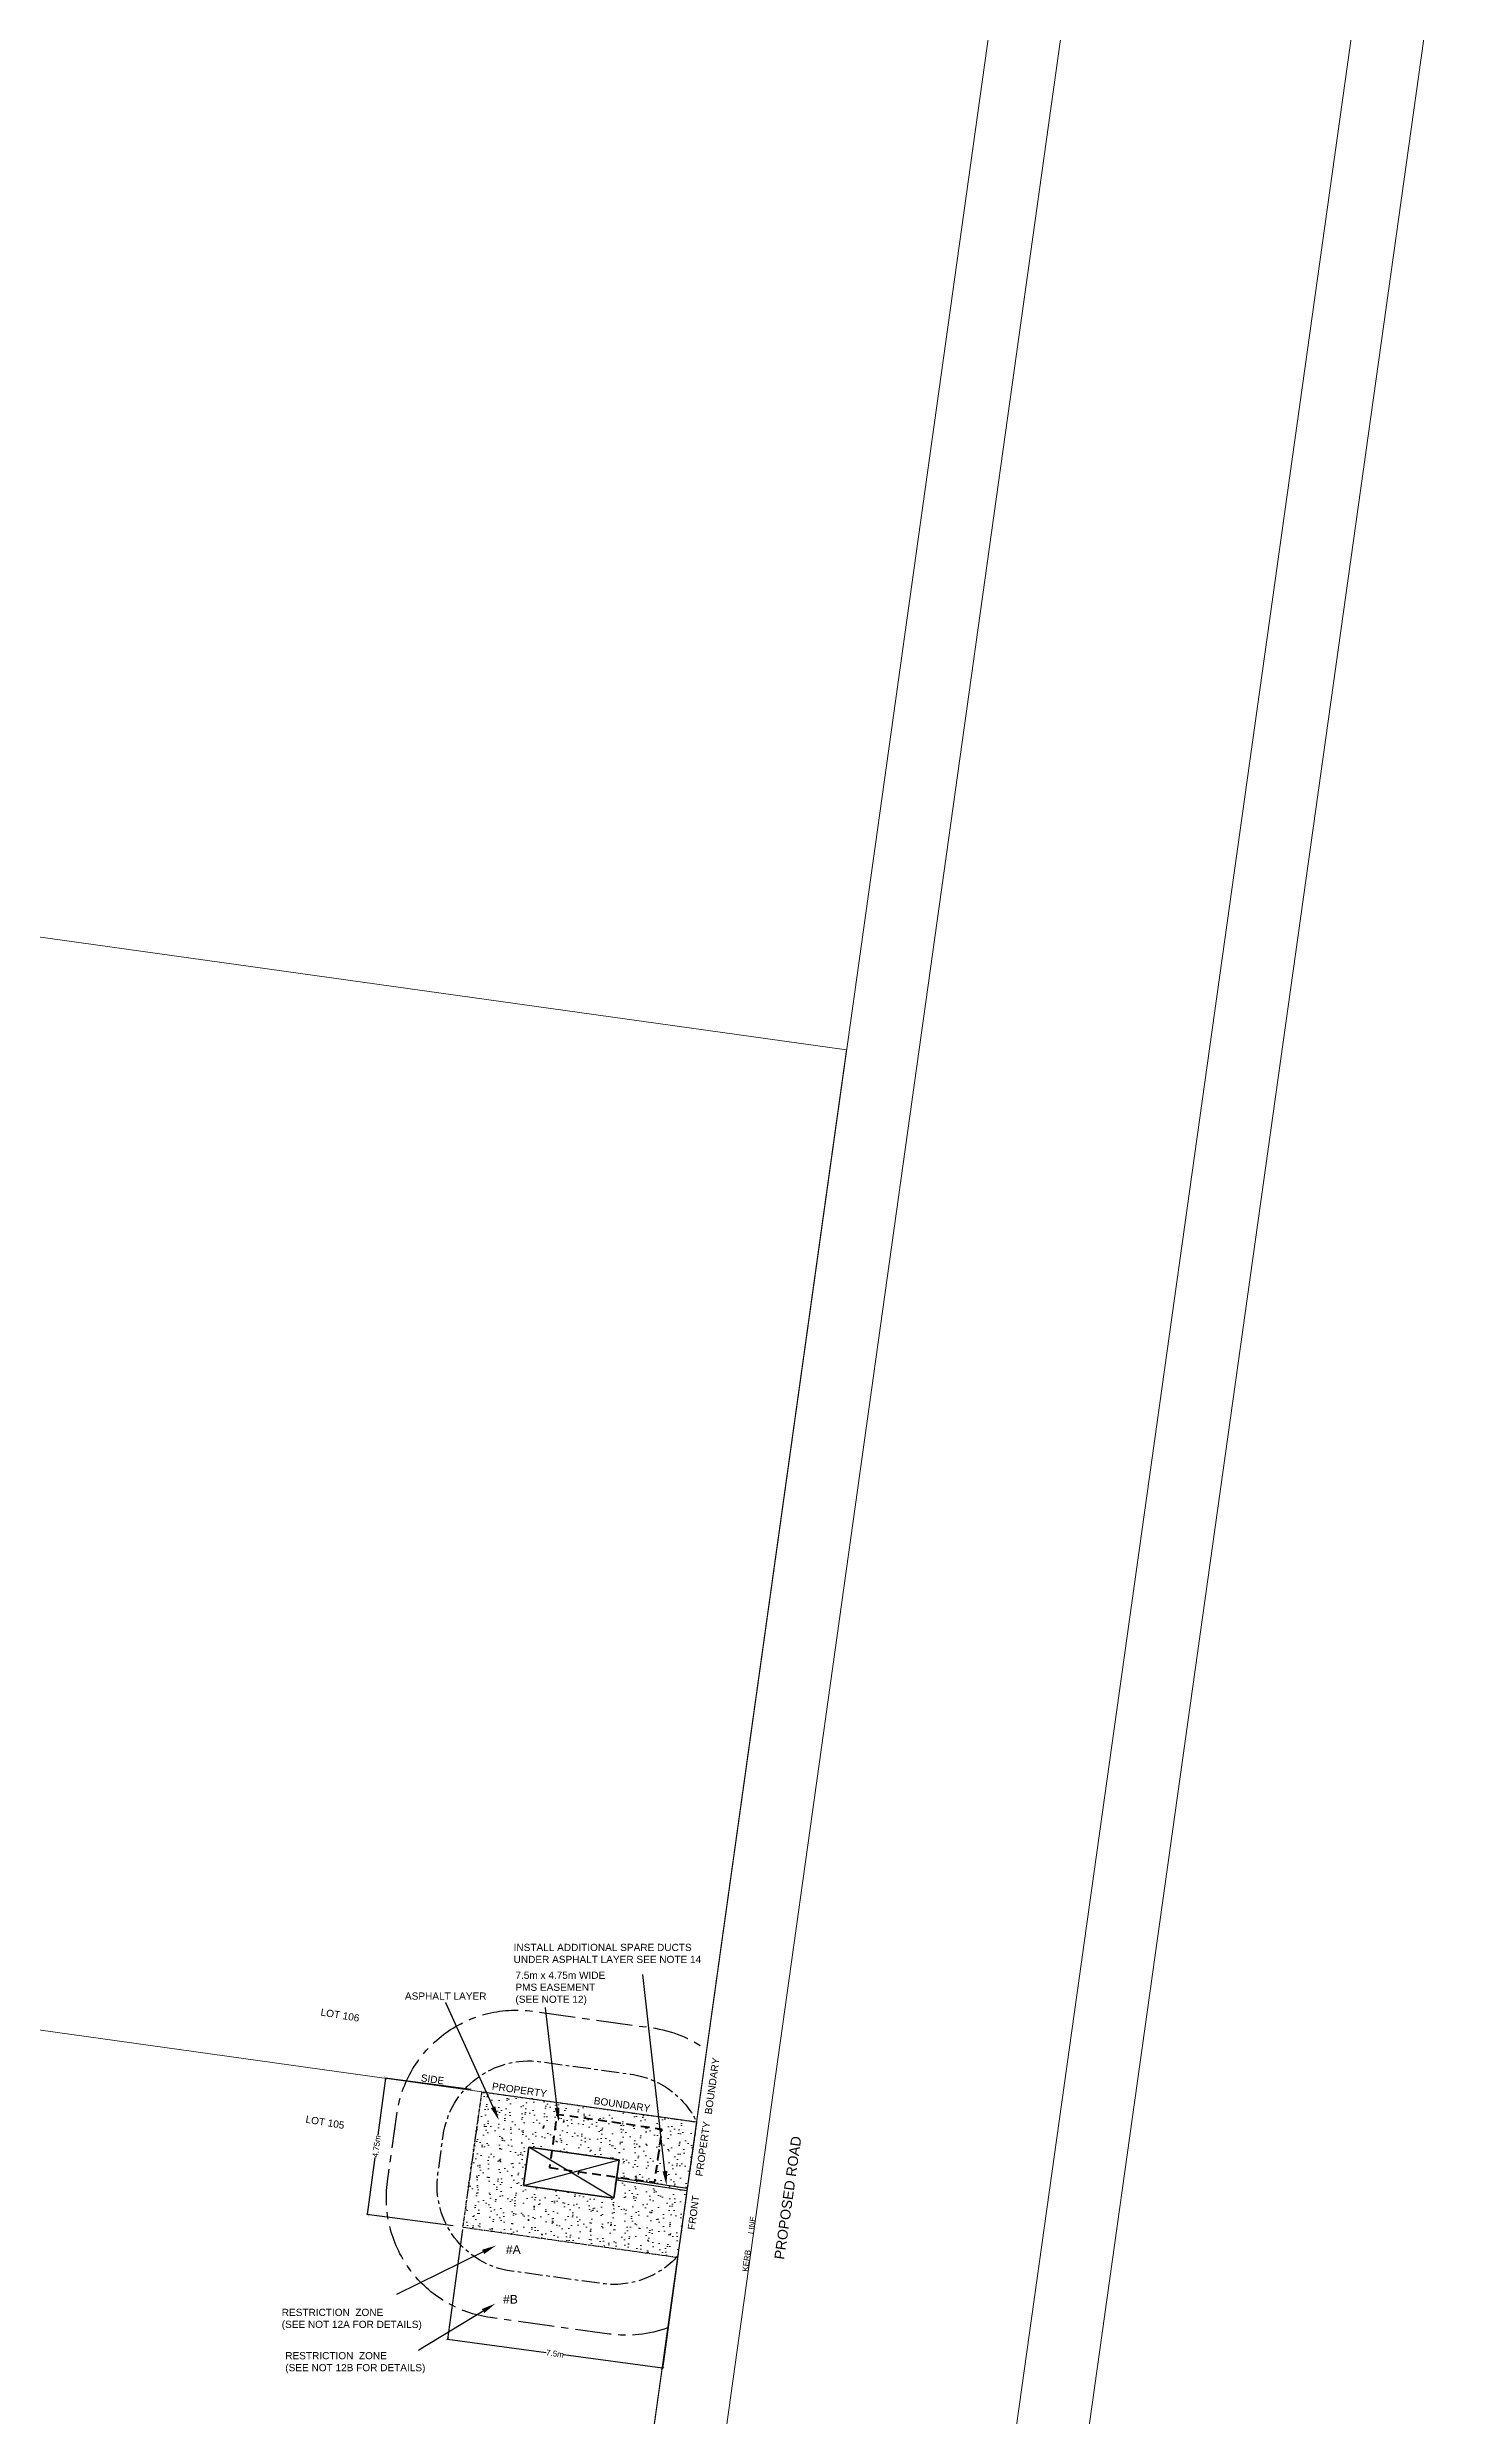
# Model space of a CAD drawing. Header units: metres. Extents: x 301573 to 308964, y 6278036 to 6284182.
# Drawn here: x 306046 to 306530, y 6281719 to 6282543 of the extents above; entities that cross this region are included whole.
import ezdxf
from ezdxf import colors
from ezdxf.entities.mleader import LeaderData, LeaderLine
from ezdxf.math import Vec2, Vec3

# ---------------------------------------------------------------- set-up
doc = ezdxf.new("R2010")
doc.units = ezdxf.units.M
for name, pattern in [('CENTER', [2, 1.25, -0.25, 0.25, -0.25]), ('Dash', [5, 3, -2]), ('DIVIDE', [1.25, 0.5, -0.25, 0, -0.25, 0, -0.25])]:
    doc.linetypes.add(name, pattern=pattern)
doc.layers.get('0').update_dxf_attribs({"color": 6})
for name, color, linetype, lineweight in [('_User Dimensions', 140, 'Continuous', 13), ('_User Notes', 7, 'Continuous', 20), ('Cadastre Developer_SP_NEW', 70, 'Continuous', 15), ('Cadastre Roads_SP_NEW', 42, 'Continuous', 15)]:
    doc.layers.add(name, color=color, linetype=linetype, lineweight=lineweight)
for name, color, linetype in [('Duct_SP_NEW', 2, 'Continuous'), ('Notes', 7, 'Continuous'), ('Notes_HV_MISC', 1, 'Continuous')]:
    doc.layers.add(name, color=color, linetype=linetype)
doc.layers.get('0').freeze()
doc.styles.add('ARIAL', font='arial.ttf', dxfattribs={"height": 2})
doc.styles.add('ARIAL (2.0)', font='arial.ttf', dxfattribs={"height": 2})
doc.styles.add('ieISOCP', font='arial.ttf', dxfattribs={"height": 1.5})
doc.styles.get("Standard").update_dxf_attribs({"font": 'arial.ttf'})
doc.dimstyles.get("Standard").update_dxf_attribs({"dimtxt": 0.18, "dimasz": 0.18, "dimexe": 0.18, "dimexo": 0.0625, "dimgap": 0.09, "dimtad": 0, "dimtih": 1, "dimtoh": 1, "dimdec": 4, "dimzin": 0, "dimdsep": 46, "dimtxsty": 'Standard', "dimcen": 0.09, "dimadec": 0, "dimazin": 0, "dimtfac": 1, "dimtdec": 4, "dimtofl": 0, "dimtmove": 0, "dimatfit": 3, "dimfxl": 1, "dimtolj": 1, "dimtzin": 0, "dimarcsym": 0})

# ---------------------------------------------------------------- blocks, each defined once
blk = doc.blocks.new('_ArchTick')
at = {"color": 0, "linetype": 'ByBlock', "const_width": 0.15}
blk.add_lwpolyline([(-0.5, -0.5), (0.5, 0.5)], dxfattribs=at)
blk = doc.blocks.new('*D243')
at = {"layer": 'Notes', "color": 0, "lineweight": -2, "transparency": 16777216}
for p, q in [((306163.36, 6281836.65), (306160.71, 6281816.78)), ((306193.12, 6281832.68), (306163.18, 6281836.67)), ((306157.05, 6281789.25), (306159.69, 6281809.12)), ((306186.8, 6281785.29), (306156.87, 6281789.28))]:
    blk.add_line(p, q, dxfattribs=at)
for p, rotation in [((306163.36, 6281836.65), 82.41198533843972), ((306157.05, 6281789.25), 262.4119853384397)]:
    blk.add_blockref('_ArchTick', p, dxfattribs=dict(at, rotation=rotation))
at = {"layer": 'Notes', "color": 0, "transparency": 16777216, "insert": (306160.2, 6281812.95), "char_height": 2, "attachment_point": 5, "rotation": 82.41199}
blk.add_mtext('\\A1;4.75m', dxfattribs=at)
blk = doc.blocks.new('*D244')
at = {"layer": 'Notes', "color": 0, "lineweight": -2, "transparency": 16777216}
for p, q in [((306190.03, 6281783.99), (306184.83, 6281745.78)), ((306264.78, 6281773.83), (306259.59, 6281735.61)), ((306184.86, 6281745.96), (306219.22, 6281741.28)), ((306259.61, 6281735.79), (306225.25, 6281740.46))]:
    blk.add_line(p, q, dxfattribs=at)
for p, rotation in [((306184.86, 6281745.96), 172.2561202640948), ((306259.61, 6281735.79), 352.2561202640948)]:
    blk.add_blockref('_ArchTick', p, dxfattribs=dict(at, rotation=rotation))
at = {"layer": 'Notes', "color": 0, "transparency": 16777216, "insert": (306222.23, 6281740.87), "char_height": 2, "attachment_point": 5, "rotation": 352.25612}
blk.add_mtext('\\A1;7.5m', dxfattribs=at)
blk = doc.blocks.new('PMS_(PLINTH)')
for p, q in [((-0.675, -1.335), (0.675, 1.835)), ((-0.675, 1.835), (0.675, -1.335)), ((0.03125, 0), (-0.03125, 0)), ((0, 0.25), (0, 0.25)), ((0, 0.25), (0, 0.25)), ((0, -0.03125), (0, 0.03125))]:
    blk.add_line(p, q)
blk.add_lwpolyline([(-0.675, -1.335), (0.675, -1.335), (0.675, 1.835), (-0.675, 1.835)], close=True)

msp = doc.modelspace()

# ---------------------------------------------------------------- hatches: boundary and pattern name
at = {"layer": 'Notes', "lineweight": 5}
h = msp.add_hatch(dxfattribs=at)
h.set_pattern_fill('AR-SAND', color=256, scale=0.1, angle=-54.00077912)
h.set_pattern_definition([(343.499220875, (-51813001.3644, -27998509.2703), (3.8654296609, 3.0060915198), [0, -3.8608, 0, -4.318, 0, -4.1275]), (313.499220875, (-51813001.3644, -27998509.27), (8.4414762884, 0.576557682), [0, -2.0828, 0, -3.4798, 0, -1.3335]), (273.499220875, (-51813003.2007, -27998506.7427), (4.6608766627, -6.39087852044), [0, -1.27, 0, -4.572, 0, -5.969]), (263.499220875, (-51813003.201, -27998506.743), (6.2915421483, -4.8670413317), [0, -0.635, 0, -2.9972, 0, -3.429])])
h.paths.add_polyline_path([(306271.46624, 6281821.40292), (306196.73858, 6281831.76167), (306190.22355, 6281784.71059), (306264.85492, 6281774.36527)])
h.paths.add_polyline_path([(306244.50962, 6281808.30024), (306242.65798, 6281794.92782), (306211.25757, 6281799.27575), (306213.10921, 6281812.64816)], flags=16)

# ---------------------------------------------------------------- linework, layer by layer
at = {"layer": '_User Dimensions', "linetype": 'Dash', "lineweight": 50, "flags": 128}
msp.add_lwpolyline([(306220.32324, 6281805.54866), (306256.9101, 6281800.43072), (306259.48593, 6281818.84471), (306222.90844, 6281824.02954), (306220.32324, 6281805.54866)], close=True, dxfattribs=at)
at = {"layer": 'Cadastre Developer_SP_NEW', "flags": 128}
for points in [[(305613.28147, 6281913.52199), (305665.41189, 6282286.19358), (306323.60356, 6282194.12358), (306271.47314, 6281821.45199)], [(305561.137, 6281540.7514), (305613.28137, 6281913.52201), (306271.47304, 6281821.45201), (306219.32826, 6281448.68101)]]:
    msp.add_lwpolyline(points, close=True, dxfattribs=at)
at = {"layer": 'Cadastre Roads_SP_NEW', "linetype": 'Continuous', "flags": 128}
for points in [[(307731.69659, 6283209.91623), (307358.22989, 6283271.43751), (306984.76318, 6283332.95879), (306611.29647, 6283394.48007), (306552.09435, 6283404.23245), (306486.91138, 6283361.56219), (306417.25404, 6282863.60951), (306365.12328, 6282490.93797), (306312.99251, 6282118.26644), (306260.86175, 6281745.5949), (306208.74484, 6281373.0224), (306156.66635, 6281000.74745)], [(307727.6331, 6283185.24868), (307354.16639, 6283246.76996), (306980.69968, 6283308.29124), (306607.23298, 6283369.81252), (306557.63941, 6283377.98208), (306510.09823, 6283346.86054), (306442.01297, 6282860.14605), (306389.88222, 6282487.4746), (306337.75145, 6282114.80306), (306285.62069, 6281742.13153), (306233.50378, 6281369.55903), (306181.42526, 6280997.28386)], [(306148.49626, 6280045.38866), (306508.153, 6282611.12815), (306589.86307, 6283195.25574), (306674.34694, 6283257.40909), (307021.97554, 6283200.14413), (307398.40236, 6283138.13524), (307774.82917, 6283076.12634)], [(306173.14653, 6280041.15006), (306532.91094, 6282607.65766), (306613.16274, 6283181.36035), (306680.67696, 6283231.02941), (307017.91205, 6283175.47658), (307394.33886, 6283113.46769), (307770.76568, 6283051.45879)]]:
    msp.add_lwpolyline(points, dxfattribs=at)
at = {"layer": 'Duct_SP_NEW'}
for p, q in [((306243.52378, 6281801.21856), (306243.5838, 6281801.61403)), ((306268.10056, 6281797.48862), (306243.52378, 6281801.21856)), ((306243.64382, 6281802.0095), (306243.5838, 6281801.61403)), ((306268.2206, 6281798.27956), (306243.64382, 6281802.0095)), ((306268.10056, 6281797.48862), (306268.16058, 6281797.88409)), ((306268.2206, 6281798.27956), (306268.16058, 6281797.88409))]:
    msp.add_line(p, q, dxfattribs=at)
at = {"layer": 'Notes', "linetype": 'CENTER'}
for p, q in [((306196.7585, 6281831.90338), (306190.14717, 6281784.86574)), ((306196.7585, 6281831.90338), (306271.46624, 6281821.40292)), ((306271.46624, 6281821.40292), (306264.85492, 6281774.36527)), ((306190.14717, 6281784.86574), (306264.85492, 6281774.36527))]:
    msp.add_line(p, q, dxfattribs=at)
at = {"layer": 'Notes', "linetype": 'DIVIDE', "ltscale": 5}
msp.add_line((306195.54062, 6281823.23855), (306191.36505, 6281793.53057), dxfattribs=at)
at = {"layer": 'Notes', "linetype": 'CENTER', "ltscale": 10, "flags": 128}
msp.add_lwpolyline([(306261.41155, 6281749.86673, -0.123051809), (306241.16427, 6281747.68622), (306199.85837, 6281753.40573, -0.414213562), (306164.01597, 6281800.76946), (306167.2392, 6281824.04736, -0.414213562), (306214.60292, 6281859.88976), (306255.90882, 6281854.17025, -0.124420808), (306274.98483, 6281846.43664, -0.124420808)], format="xyb", dxfattribs=at)
at = {"layer": 'Notes', "linetype": 'CENTER', "ltscale": 5, "flags": 128}
msp.add_lwpolyline([(306264.91829, 6281774.81617, -0.248338336), (306238.54322, 6281765.21135), (306207.14282, 6281769.55928, -0.414213562), (306181.5411, 6281803.39051), (306183.39274, 6281816.76292, -0.414213562), (306217.22397, 6281842.36464), (306248.62438, 6281838.01671, -0.249862061), (306271.47314, 6281821.45199, -0.249862061)], format="xyb", dxfattribs=at)
at = {"layer": 'Notes_HV_MISC', "ltscale": 0.6, "flags": 128}
msp.add_lwpolyline([(306211.25757, 6281799.27575), (306213.10921, 6281812.64816), (306244.50962, 6281808.30024), (306242.65798, 6281794.92782)], close=True, dxfattribs=at)

# ---------------------------------------------------------------- block references
at = {"layer": 'Notes', "xscale": 10, "yscale": 10, "zscale": 10, "rotation": 82.11654133405}
msp.add_blockref('PMS_(PLINTH)', (306230.35997, 6281803.4451), dxfattribs=at)

# ---------------------------------------------------------------- texts
at = {"layer": '_User Notes', "color": 7, "style": 'ARIAL'}
for s, p in [('LINE', (306291.24684, 6281782.33177)), ('KERB', (306289.25724, 6281769.27184))]:
    msp.add_text(s, height=2, rotation=81.99926491, dxfattribs=at).set_placement(p)
at = {"layer": '_User Notes', "insert": (306298.44252, 6281773.91863), "char_height": 3.5, "attachment_point": 1, "rotation": 81.99926489, "style": 'ARIAL (2.0)'}
msp.add_mtext_dynamic_manual_height_columns('PROPOSED ROAD', width=88.26263, gutter_width=10, heights=[0], dxfattribs=at)
at = {"layer": 'Notes', "attachment_point": 1, "style": 'ARIAL'}
for s, insert, char_height, width in [('INSTALL ADDITIONAL SPARE DUCTS\\PUNDER ASPHALT LAYER SEE NOTE 14', (306207.84764, 6281883.34731), 2.5, 78.5001837), ('ASPHALT LAYER ', (306170.08336, 6281866.43369), 2.5, 63.0635584), ('7.5m x 4.75m WIDE \\PPMS EASEMENT \\P(SEE NOTE 12)', (306208.47979, 6281873.67325), 2.5, 63.0635584), ('#A', (306205.18679, 6281778.55352), 3, 5.7403611), ('#B', (306204.18675, 6281761.27081), 3, 5.7403611), ('RESTRICTION  ZONE\\P(SEE NOT 12A FOR DETAILS)', (306127.24873, 6281756.47836), 2.5, 63.0635584), ('RESTRICTION  ZONE\\P(SEE NOT 12B FOR DETAILS)', (306128.48382, 6281741.42698), 2.5, 63.0635584)]:
    msp.add_mtext(s, dxfattribs=dict(at, insert=insert, char_height=char_height, width=width))
at = {"layer": 'Notes', "char_height": 2.5, "width": 14.8084522, "attachment_point": 1, "style": 'ARIAL'}
for s, insert, rotation in [('BOUNDARY', (306274.2451, 6281824.30186), 82.03022252), ('SIDE', (306175.81556, 6281838.05936), 351.91923219), ('PROPERTY', (306200.54175, 6281835.13921), 351.91923219), ('BOUNDARY', (306235.95472, 6281830.13163), 351.91923219), ('PROPERTY', (306271.06261, 6281802.74222), 82.03022252), ('FRONT', (306268.31712, 6281784.11136), 82.03022252)]:
    msp.add_mtext(s, dxfattribs=dict(at, insert=insert, rotation=rotation))

# ---------------------------------------------------------------- dimensions: what is measured, and where the dimension line sits
at = {"layer": 'Notes'}
dim = msp.add_linear_dim(base=(306163.36062, 6281836.64564), p1=(306187.79486, 6281785.15574), p2=(306194.10846, 6281832.54955), angle=82.41198534, text='4.75m', dimstyle='Standard', override={"dimtxt": 2, "dimasz": 1, "dimexo": 1, "dimtih": 0, "dimblk1": 'ArchTick', "dimblk2": 'ArchTick', "dimsah": 1}, dxfattribs=at)
dim.commit()
dim.dimension.update_dxf_attribs({"geometry": '*D243', "text_midpoint": (306160.20382, 6281812.94874), "dimtype": 161})
dim = msp.add_aligned_dim(p1=(306264.91829, 6281774.81617), p2=(306190.16347, 6281784.98172), distance=39.38362, text='7.5m', dimstyle='Standard', override={"dimtxt": 2, "dimasz": 1, "dimexo": 1, "dimtih": 0, "dimblk1": 'ArchTick', "dimblk2": 'ArchTick', "dimsah": 1, "dimse2": 0}, dxfattribs=at)
dim.commit()
dim.dimension.update_dxf_attribs({"geometry": '*D244', "text_midpoint": (306222.23413, 6281740.8745)})

# ---------------------------------------------------------------- leaders
ml = msp.add_multileader_mtext('Standard', dxfattribs=at)
ml.set_content('')
ml.set_leader_properties()
ml.build(insert=Vec2(0, 0))
ml.multileader.update_dxf_attribs({"text_right_attachment_type": 6, "dogleg_length": 0.01, "arrow_head_size": 5})
ctx = ml.context
ctx.base_point, ctx.char_height, ctx.arrow_head_size, ctx.landing_gap_size, ctx.plane_origin, ctx.plane_x_axis, ctx.plane_y_axis = Vec3(306252.78921, 6281872.71442), 40, 5, 20, Vec3(306247.93318, 6281826.15353), Vec3(0.747094504, 0.664717837), Vec3(-0.664717837, 0.747094504)
ctx.right_attachment = 6
notes = []
notes.append((ctx, [(0, (1, 1, 0), (306252.78921, 6281872.71442), (0.747094504, 0.664717837), 0.000000000163, [(0, [(306261.0103, 6281799.37385)], 0, [])])]))
ctx.mtext, ml.multileader.dxf.content_type = None, 0
ml = msp.add_multileader_mtext('Standard', dxfattribs=at)
ml.set_content('')
ml.set_leader_properties()
ml.build(insert=Vec2(0, 0))
ml.multileader.update_dxf_attribs({"text_right_attachment_type": 6, "dogleg_length": 0.01, "arrow_head_size": 5})
ctx = ml.context
ctx.base_point, ctx.char_height, ctx.arrow_head_size, ctx.landing_gap_size, ctx.plane_origin, ctx.plane_x_axis, ctx.plane_y_axis = Vec3(306184.33736, 6281862.92178), 40, 5, 20, Vec3(306170.99523, 6281820.14839), Vec3(0.747094504, 0.664717837), Vec3(-0.664717837, 0.747094504)
ctx.right_attachment = 6
notes.append((ctx, [(0, (1, 1, 0), (306184.26265, 6281862.85531), (0.747094504, 0.664717837), 0.1, [(0, [(306202.758, 6281821.99939)], 0, [])])]))
ctx.mtext, ml.multileader.dxf.content_type = None, 0
ml = msp.add_multileader_mtext('Standard', dxfattribs=at)
ml.set_content('')
ml.set_leader_properties()
ml.build(insert=Vec2(0, 0))
ml.multileader.update_dxf_attribs({"text_right_attachment_type": 6, "dogleg_length": 0.01, "arrow_head_size": 5})
ctx = ml.context
ctx.base_point, ctx.char_height, ctx.arrow_head_size, ctx.landing_gap_size, ctx.plane_origin, ctx.plane_x_axis, ctx.plane_y_axis = Vec3(306218.98223, 6281861.19642), 40, 5, 20, Vec3(306298.67542, 6281755.62701), Vec3(0.747094504, 0.664717837), Vec3(-0.664717837, 0.747094504)
ctx.right_attachment = 6
notes.append((ctx, [(0, (1, 1, 0), (306218.90752, 6281861.12995), (0.747094504, 0.664717837), 0.1, [(0, [(306223.5404, 6281821.38566)], 0, [])])]))
ctx.mtext, ml.multileader.dxf.content_type = None, 0
ml = msp.add_multileader_mtext('Standard', dxfattribs=at)
ml.set_content('')
ml.set_leader_properties()
ml.build(insert=Vec2(0, 0))
ml.multileader.update_dxf_attribs({"text_right_attachment_type": 6, "dogleg_length": 0.01, "arrow_head_size": 5})
ctx = ml.context
ctx.base_point, ctx.char_height, ctx.arrow_head_size, ctx.landing_gap_size, ctx.plane_origin, ctx.plane_x_axis, ctx.plane_y_axis = Vec3(306167.11485, 6281761.40033), 40, 5, 20, Vec3(306161.29715, 6281703.10351), Vec3(0.747094504, 0.664717837), Vec3(-0.664717837, 0.747094504)
ctx.right_attachment = 6
notes.append((ctx, [(1, (1, 1, 0), (306167.18956, 6281761.46681), (-0.747094504, -0.664717837), 0.1, [(0, [(306201.75781, 6281778.45711)], 0, [])])]))
ctx.mtext, ml.multileader.dxf.content_type = None, 0
ml = msp.add_multileader_mtext('Standard', dxfattribs=at)
ml.set_content('')
ml.set_leader_properties()
ml.build(insert=Vec2(0, 0))
ml.multileader.update_dxf_attribs({"text_right_attachment_type": 6, "dogleg_length": 0.01, "arrow_head_size": 5})
ctx = ml.context
ctx.base_point, ctx.char_height, ctx.arrow_head_size, ctx.landing_gap_size, ctx.plane_origin, ctx.plane_x_axis, ctx.plane_y_axis = Vec3(306174.7871, 6281741.97161), 40, 5, 20, Vec3(306154.1775, 6281676.91928), Vec3(0.747094504, 0.664717837), Vec3(-0.664717837, 0.747094504)
ctx.right_attachment = 6
notes.append((ctx, [(1, (1, 1, 0), (306174.86181, 6281742.03808), (-0.747094504, -0.664717837), 0.1, [(0, [(306201.51209, 6281758.28498)], 0, [])])]))
ctx.mtext, ml.multileader.dxf.content_type = None, 0
for ctx, leaders in notes:
    for number, flags, end, landing, length, lines in leaders:
        leader = LeaderData()
        leader.index, (leader.has_last_leader_line, leader.has_dogleg_vector, leader.attachment_direction) = number, flags
        leader.last_leader_point, leader.dogleg_vector, leader.dogleg_length = Vec3(end), Vec3(landing), length
        for number, points, colour, breaks in lines:
            line = LeaderLine()
            line.index, line.vertices, line.color, line.breaks = number, Vec3.list(points), colors.encode_raw_color(colour), breaks
            leader.lines.append(line)
        ctx.leaders.append(leader)

# ---------------------------------------------------------------- next in the draw order: texts
at = {"layer": 'Cadastre Developer_SP_NEW', "char_height": 2.5, "attachment_point": 5, "rotation": 350.64565952, "style": 'ieISOCP', "bg_fill": 3, "box_fill_scale": 1.5, "bg_fill_color": 256, "bg_fill_transparency": 0}
for s, insert in [('LOT 106', (306147.52612, 6281858.57137)), ('LOT 105', (306142.31304, 6281821.30421))]:
    msp.add_mtext(s, dxfattribs=dict(at, insert=insert))

doc.saveas('drawing.dxf')
